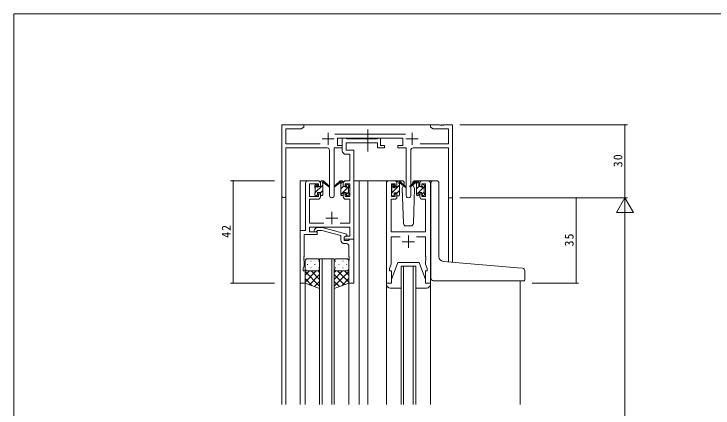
# Model space of a CAD drawing. Units: millimetres on the paper. Extents: x -420 to 373, y -297 to 267.
# Drawn here: x -417.7 to -131.1, y 102.7 to 264.4 of the extents above; entities that cross this region are included whole.
import ezdxf

# ---------------------------------------------------------------- set-up
doc = ezdxf.new("R2010")
doc.units = ezdxf.units.MM
doc.linetypes.add('CHAIN2', pattern=[12, 9, -1, 1, -1])
for name, color, linetype, lineweight in [('0-1_YKK_ZWAK', 7, 'Continuous', 9), ('0-3_YKK_12', 2, 'Continuous', 9), ('0-4_YKK_D', 6, 'Continuous', 9), ('0-6_YKK_13', 4, 'Continuous', 9), ('0-7_YKK_11', 7, 'Continuous', 9)]:
    doc.layers.add(name, color=color, linetype=linetype, lineweight=lineweight)
doc.styles.add('ＭＳ ゴシック', font='')
doc.styles.get('ＭＳ ゴシック').set_extended_font_data('MS Gothic')

msp = doc.modelspace()

# ---------------------------------------------------------------- linework, layer by layer
at = {"layer": '0-1_YKK_ZWAK'}
for p in [(-417.7, -260.6), (352.3, 264.4)]:
    msp.add_line(p, (-417.7, 264.4), dxfattribs=at)
at = {"layer": '0-3_YKK_12'}
for p, q in [((-299.358, 218.942), (-246.358, 218.942)), ((-300.36, 195.942), (-300.36, 104.192)), ((-295.358, 195.942), (-300.36, 195.942)), ((-278.358, 195.942), (-272.658, 195.942)), ((-276.158, 195.942), (-276.158, 104.192)), ((-272.658, 195.942), (-263.958, 195.942)), ((-272.658, 195.942), (-272.658, 104.192)), ((-247.958, 195.942), (-245.718, 195.942)), ((-307.858, 104.192), (-307.858, 189.757)), ((-306.228, 104.192), (-306.228, 189.757)), ((-239.463, 162.673), (-239.488, 188.942)), ((-237.858, 188.942), (-239.488, 188.942)), ((-237.858, 188.942), (-237.858, 162.532)), ((-292.36, 163.942), (-286.36, 163.942)), ((-292.36, 104.192), (-292.36, 163.942)), ((-291.36, 163.942), (-291.36, 104.192)), ((-287.36, 104.192), (-287.36, 163.942)), ((-286.36, 163.942), (-286.36, 104.192)), ((-292.364, 104.192), (-292.364, 160.942)), ((-258.958, 160.942), (-252.958, 160.942)), ((-258.958, 104.192), (-258.958, 160.942)), ((-257.958, 160.942), (-257.958, 104.192)), ((-253.958, 104.192), (-253.958, 160.942)), ((-252.958, 160.942), (-252.958, 104.192)), ((-210.158, 154.927), (-210.158, 104.192)), ((-298.358, 154.442), (-298.358, 104.192)), ((-280.36, 154.442), (-280.36, 104.192)), ((-264.958, 153.356), (-264.958, 104.192)), ((-246.958, 153.356), (-246.958, 104.192))]:
    msp.add_line(p, q, dxfattribs=at)
at = {"layer": '0-4_YKK_D'}
for p, q in [((-234.858, 218.942), (-166.158, 218.942)), ((-167.158, 188.942), (-167.158, 218.942)), ((-310.866, 195.942), (-328.858, 195.942)), ((-327.858, 153.942), (-327.858, 195.942)), ((-234.858, 188.942), (-166.158, 188.942)), ((-205.256, 188.942), (-166.158, 188.942)), ((-205.256, 188.942), (-186.158, 188.942)), ((-187.158, 153.942), (-187.158, 188.942)), ((-167.158, 188.942), (-170.658, 182.88)), ((-167.158, 188.942), (-163.658, 182.88)), ((-167.158, 188.942), (-167.158, 176.818)), ((-170.658, 182.88), (-163.658, 182.88)), ((-167.158, 181.942), (-167.158, -154.058)), ((-310.866, 153.942), (-328.858, 153.942)), ((-205.256, 153.942), (-186.158, 153.942))]:
    msp.add_line(p, q, dxfattribs=at)
for centre, start, end in [((-167.158, 218.942), 90, 270), ((-167.158, 218.942), 270, 90), ((-327.858, 195.942), 90, 270), ((-327.858, 195.942), 270, 90), ((-187.158, 188.942), 90, 270), ((-187.158, 188.942), 270, 90), ((-327.858, 153.942), 90, 270), ((-327.858, 153.942), 270, 90), ((-187.158, 153.942), 90, 270), ((-187.158, 153.942), 270, 90)]:
    msp.add_arc(centre, 0.106, start, end, dxfattribs=at)
at = {"layer": '0-6_YKK_13', "linetype": 'CHAIN2'}
msp.add_line((-272.66, 208.012), (-272.66, 218), dxfattribs=at)
at = {"layer": '0-6_YKK_13'}
for p, q in [((-292.059, 195.431), (-291.547, 195.942)), ((-292.059, 193.542), (-292.059, 195.642)), ((-291.759, 195.942), (-290.968, 195.942)), ((-291.059, 195.442), (-291.059, 195.942)), ((-290.775, 195.872), (-288.592, 193.824)), ((-288.625, 193.479), (-290.765, 195.176)), ((-283.941, 195.872), (-286.124, 193.824)), ((-286.091, 193.479), (-283.951, 195.176)), ((-282.958, 195.942), (-283.748, 195.942)), ((-283.658, 195.442), (-283.658, 195.942)), ((-283.658, 194.851), (-282.705, 195.804)), ((-282.658, 193.542), (-282.658, 195.642)), ((-258.671, 195.942), (-261.658, 195.942)), ((-260.658, 195.401), (-260.316, 195.742)), ((-260.658, 193.342), (-260.658, 195.442)), ((-260.358, 195.742), (-259.567, 195.742)), ((-259.658, 195.242), (-259.658, 195.742)), ((-259.374, 195.672), (-257.191, 193.624)), ((-257.224, 193.279), (-259.364, 194.976)), ((-257.672, 194.977), (-257.653, 194.442)), ((-252.911, 195.872), (-255.094, 193.824)), ((-255.061, 193.479), (-252.921, 195.176)), ((-254.263, 194.442), (-254.244, 194.977)), ((-250.258, 195.942), (-253.245, 195.942)), ((-251.928, 195.942), (-252.718, 195.942)), ((-252.628, 195.442), (-252.628, 195.942)), ((-252.628, 194.851), (-251.675, 195.804)), ((-251.628, 193.542), (-251.628, 195.642)), ((-245.756, 195.942), (-244.456, 195.942)), ((-243.456, 164.854), (-243.456, 194.942)), ((-294.359, 193.242), (-294.359, 193.842)), ((-294.337, 193.152), (-293.259, 194.23)), ((-294.271, 194.054), (-293.771, 194.554)), ((-294.159, 191.085), (-291.059, 194.185)), ((-294.159, 190.942), (-294.159, 193.042)), ((-293.259, 194.342), (-293.259, 194.003)), ((-292.798, 193.542), (-292.059, 193.542)), ((-291.059, 190.242), (-291.059, 194.842)), ((-283.658, 190.242), (-283.658, 194.842)), ((-283.658, 190.361), (-280.358, 193.661)), ((-283.658, 192.606), (-282.658, 193.606)), ((-281.919, 193.542), (-282.658, 193.542)), ((-281.458, 194.342), (-281.458, 194.003)), ((-280.446, 194.054), (-280.946, 194.554)), ((-280.558, 190.942), (-280.558, 193.042)), ((-280.358, 193.242), (-280.358, 193.842)), ((-262.958, 193.101), (-261.862, 194.196)), ((-262.958, 193.042), (-262.958, 193.642)), ((-262.87, 193.854), (-262.37, 194.354)), ((-262.758, 191.056), (-259.658, 194.156)), ((-262.758, 190.742), (-262.758, 192.842)), ((-261.858, 194.142), (-261.858, 193.803)), ((-261.397, 193.342), (-260.658, 193.342)), ((-259.658, 190.042), (-259.658, 194.642)), ((-258.058, 193.741), (-258.501, 192.975)), ((-258.501, 192.975), (-257.992, 178.407)), ((-257.653, 194.442), (-257.872, 194.063)), ((-254.114, 194.184), (-254.263, 194.442)), ((-253.416, 192.975), (-254.114, 194.184)), ((-253.924, 178.407), (-253.416, 192.975)), ((-252.628, 190.242), (-252.628, 194.842)), ((-252.628, 190.361), (-249.328, 193.661)), ((-252.628, 192.606), (-251.628, 193.606)), ((-250.889, 193.542), (-251.628, 193.542)), ((-250.428, 194.342), (-250.428, 194.003)), ((-249.416, 194.054), (-249.916, 194.554)), ((-249.528, 190.942), (-249.528, 193.042)), ((-249.328, 193.242), (-249.328, 193.842)), ((-294.359, 190.242), (-294.359, 190.742)), ((-293.559, 189.942), (-294.059, 189.942)), ((-293.259, 191.142), (-292.059, 191.142)), ((-293.259, 191.142), (-293.259, 190.242)), ((-292.059, 190.94), (-291.059, 191.94)), ((-292.059, 191.142), (-292.059, 190.242)), ((-291.359, 189.942), (-291.759, 189.942)), ((-283.358, 189.942), (-282.958, 189.942)), ((-282.658, 191.142), (-282.658, 190.242)), ((-281.458, 191.142), (-282.658, 191.142)), ((-281.458, 190.316), (-280.558, 191.216)), ((-281.458, 191.142), (-281.458, 190.242)), ((-281.158, 189.942), (-280.658, 189.942)), ((-280.358, 190.242), (-280.358, 190.742)), ((-262.958, 190.042), (-262.958, 190.542)), ((-262.158, 189.742), (-262.658, 189.742)), ((-261.858, 190.942), (-260.658, 190.942)), ((-261.858, 190.942), (-261.858, 190.042)), ((-260.658, 190.91), (-259.658, 191.91)), ((-260.658, 190.942), (-260.658, 190.042)), ((-259.958, 189.742), (-260.358, 189.742)), ((-252.328, 189.942), (-251.928, 189.942)), ((-251.628, 191.142), (-251.628, 190.242)), ((-250.428, 191.142), (-251.628, 191.142)), ((-250.428, 190.316), (-249.528, 191.216)), ((-250.428, 191.142), (-250.428, 190.242)), ((-250.128, 189.942), (-249.628, 189.942)), ((-249.328, 190.242), (-249.328, 190.742)), ((-256.992, 177.442), (-254.924, 177.442)), ((-293.36, 163.942), (-297.36, 163.942)), ((-285.362, 163.942), (-281.362, 163.942)), ((-298.36, 162.942), (-298.36, 159.942)), ((-297.44, 161.579), (-297.24, 161.579)), ((-296.025, 162.994), (-295.825, 162.994)), ((-294.41, 161.579), (-294.21, 161.579)), ((-292.995, 162.994), (-292.795, 162.994)), ((-292.36, 159.942), (-292.36, 162.942)), ((-286.362, 159.942), (-286.362, 162.942)), ((-285.727, 162.994), (-285.927, 162.994)), ((-284.312, 161.579), (-284.512, 161.579)), ((-282.697, 162.994), (-282.897, 162.994)), ((-281.282, 161.579), (-281.482, 161.579)), ((-280.362, 162.942), (-280.362, 159.942)), ((-262.958, 155.442), (-260.358, 162.442)), ((-260.358, 162.442), (-251.558, 162.442)), ((-248.958, 155.442), (-251.558, 162.442)), ((-246.958, 160.927), (-246.958, 161.742)), ((-211.168, 160.197), (-241.63, 162.862)), ((-298.36, 153.942), (-298.36, 159.942)), ((-293.74, 158.943), (-298.36, 154.322)), ((-296.568, 158.942), (-298.36, 157.151)), ((-298.36, 158.674), (-292.36, 152.674)), ((-297.36, 158.942), (-293.76, 158.942)), ((-296.96, 158.942), (-293.36, 158.942)), ((-296.025, 160.164), (-295.825, 160.164)), ((-295.8, 158.942), (-292.36, 155.503)), ((-293.028, 158.999), (-292.36, 158.331)), ((-292.995, 160.164), (-292.795, 160.164)), ((-292.36, 160.164), (-292.36, 151.799)), ((-286.362, 160.164), (-286.362, 151.799)), ((-285.694, 158.999), (-286.362, 158.331)), ((-282.922, 158.942), (-286.362, 155.503)), ((-280.362, 158.674), (-286.362, 152.674)), ((-285.727, 160.164), (-285.927, 160.164)), ((-281.762, 158.942), (-285.362, 158.942)), ((-284.982, 158.943), (-280.362, 154.322)), ((-281.362, 158.942), (-284.962, 158.942)), ((-282.697, 160.164), (-282.897, 160.164)), ((-282.153, 158.942), (-280.362, 157.151)), ((-280.362, 153.942), (-280.362, 159.942)), ((-209.168, 160.022), (-211.168, 160.197)), ((-208.256, 155.242), (-208.256, 159.026)), ((-298.36, 155.846), (-295.399, 152.885)), ((-292.36, 157.494), (-296.556, 153.298)), ((-286.362, 157.494), (-282.166, 153.298)), ((-280.362, 155.846), (-283.322, 152.885)), ((-262.958, 153.942), (-262.958, 155.442)), ((-248.958, 155.442), (-248.958, 153.942)), ((-245.756, 154.942), (-208.556, 154.942)), ((-292.36, 151.799), (-298.36, 153.942)), ((-292.36, 154.665), (-294.472, 152.554)), ((-286.362, 154.665), (-284.25, 152.554)), ((-286.362, 151.799), (-280.362, 153.942)), ((-264.958, 153.942), (-262.958, 153.942)), ((-264.958, 153.442), (-264.958, 153.942)), ((-258.958, 151.942), (-263.458, 151.942)), ((-248.458, 151.942), (-252.958, 151.942)), ((-248.958, 153.942), (-246.958, 153.942)), ((-246.958, 153.942), (-246.958, 153.442))]:
    msp.add_line(p, q, dxfattribs=at)
msp.add_lwpolyline([(-246.756, 155.942), (-246.756, 163.31), (-246.756, 194.942)], dxfattribs=at)
for centre, radius, start, end in [((-291.759, 195.642), 0.3, 90, 180), ((-291.059, 195.242), 0.2, 20.88332, 233.1301), ((-291.359, 194.842), 0.3, 0, 53.1301), ((-290.968, 195.642), 0.3, 49.8974, 90), ((-290.591, 195.42), 0.3, 200.88332, 234.62001), ((-284.125, 195.42), 0.3, 305.37997, 339.11667), ((-283.748, 195.642), 0.3, 90, 130.10258), ((-283.658, 195.242), 0.2, 306.86989, 159.11667), ((-283.358, 194.842), 0.3, 126.86989, 180), ((-282.958, 195.642), 0.3, 0, 90), ((-260.358, 195.442), 0.3, 90, 180), ((-259.658, 195.042), 0.2, 20.88332, 233.1301), ((-259.567, 195.442), 0.3, 49.8974, 90), ((-259.19, 195.22), 0.3, 200.88332, 234.62001), ((-258.671, 194.942), 1, 2, 90), ((-253.245, 194.942), 1, 90, 178), ((-253.095, 195.42), 0.3, 305.37997, 339.11667), ((-252.718, 195.642), 0.3, 90, 130.10258), ((-252.628, 195.242), 0.2, 306.86989, 159.11667), ((-252.328, 194.842), 0.3, 126.86989, 180), ((-251.928, 195.642), 0.3, 0, 90), ((-245.756, 194.942), 1, 90, 180), ((-244.456, 194.942), 1, 0, 90), ((-294.059, 193.842), 0.3, 135, 180), ((-294.159, 193.242), 0.2, 180, 270), ((-293.559, 194.342), 0.3, 0, 135), ((-293.259, 193.542), 0.25, 123.05573, 326.94426), ((-293.559, 194.003), 0.3, 303.05573, 0), ((-292.798, 193.242), 0.3, 90, 146.94426), ((-288.509, 193.642), 0.2, 234.62001, 114.62001), ((-286.207, 193.642), 0.2, 65.37997, 305.37997), ((-281.919, 193.242), 0.3, 33.05573, 90), ((-281.458, 193.542), 0.25, 213.05573, 56.94426), ((-281.158, 194.342), 0.3, 45, 180), ((-281.158, 194.003), 0.3, 180, 236.94426), ((-280.558, 193.242), 0.2, 270, 0), ((-280.658, 193.842), 0.3, 0, 45), ((-262.658, 193.642), 0.3, 135, 180), ((-262.758, 193.042), 0.2, 180, 270), ((-262.158, 194.142), 0.3, 0, 135), ((-261.858, 193.342), 0.25, 123.05573, 326.94426), ((-262.158, 193.803), 0.3, 303.05573, 0), ((-261.397, 193.042), 0.3, 90, 146.94426), ((-259.958, 194.642), 0.3, 0, 53.1301), ((-257.108, 193.442), 0.2, 234.62001, 114.62001), ((-255.177, 193.642), 0.2, 65.37997, 305.37997), ((-250.889, 193.242), 0.3, 33.05573, 90), ((-250.428, 193.542), 0.25, 213.05573, 56.94426), ((-250.128, 194.342), 0.3, 45, 180), ((-250.128, 194.003), 0.3, 180, 236.94426), ((-249.528, 193.242), 0.2, 270, 0), ((-249.628, 193.842), 0.3, 0, 45), ((-294.159, 190.742), 0.2, 90, 180), ((-294.059, 190.242), 0.3, 180, 270), ((-293.559, 190.242), 0.3, 270, 0), ((-291.759, 190.242), 0.3, 180, 270), ((-291.359, 190.242), 0.3, 270, 0), ((-283.358, 190.242), 0.3, 180, 270), ((-282.958, 190.242), 0.3, 270, 0), ((-281.158, 190.242), 0.3, 180, 270), ((-280.658, 190.242), 0.3, 270, 0), ((-280.558, 190.742), 0.2, 0, 90), ((-262.758, 190.542), 0.2, 90, 180), ((-262.658, 190.042), 0.3, 180, 270), ((-262.158, 190.042), 0.3, 270, 0), ((-260.358, 190.042), 0.3, 180, 270), ((-259.958, 190.042), 0.3, 270, 0), ((-252.328, 190.242), 0.3, 180, 270), ((-251.928, 190.242), 0.3, 270, 0), ((-250.128, 190.242), 0.3, 180, 270), ((-249.628, 190.242), 0.3, 270, 0), ((-249.528, 190.742), 0.2, 0, 90), ((-256.992, 178.442), 1, 182, 270), ((-254.924, 178.442), 1, 270, 358), ((-297.36, 162.942), 1, 90, 180), ((-293.36, 162.942), 1, 0, 90), ((-285.362, 162.942), 1, 90, 180), ((-281.362, 162.942), 1, 0, 90), ((-241.456, 164.854), 2, 180, 264.99998), ((-297.36, 159.942), 1, 180, 270), ((-297.36, 159.942), 1, 180, 270), ((-293.36, 159.942), 1, 270, 0), ((-293.36, 159.942), 1, 270, 0), ((-285.362, 159.942), 1, 180, 270), ((-285.362, 159.942), 1, 180, 270), ((-281.362, 159.942), 1, 270, 0), ((-281.362, 159.942), 1, 270, 0), ((-209.256, 159.026), 1, 0, 85), ((-245.756, 155.942), 1, 180, 224.427), ((-245.756, 155.942), 1, 224.427, 270), ((-208.556, 155.242), 0.3, 270, 0), ((-263.458, 153.442), 1.5, 180, 270), ((-248.458, 153.442), 1.5, 270, 0)]:
    msp.add_arc(centre, radius, start, end, dxfattribs=at)
at = {"layer": '0-7_YKK_11'}
for p, q in [((-288.858, 215.642), (-288.858, 210.642)), ((-257.156, 215.072), (-286.166, 215.072)), ((-254.458, 215.642), (-254.458, 210.642)), ((-291.358, 213.142), (-286.358, 213.142)), ((-256.958, 213.142), (-251.958, 213.142)), ((-288.308, 208.442), (-288.308, 189.892)), ((-255.008, 189.892), (-255.008, 208.442)), ((-293.058, 195.942), (-297.158, 195.942)), ((-263.958, 195.942), (-261.658, 195.942)), ((-250.258, 195.942), (-247.958, 195.942)), ((-289.858, 180.642), (-284.858, 180.642)), ((-287.358, 183.142), (-287.358, 178.142)), ((-255.958, 173.442), (-255.958, 168.442)), ((-281.36, 170.142), (-282.16, 170.142)), ((-258.458, 170.942), (-253.458, 170.942))]:
    msp.add_line(p, q, dxfattribs=at)
for points in [[(-292.209, 211.072), (-306.228, 211.072), (-306.228, 217.312), (-299.949, 217.312), (-298.858, 217.942), (-298.858, 218.942), (-307.858, 218.942), (-307.858, 189.757)], [(-254.008, 209.442), (-239.488, 209.442), (-239.488, 188.942), (-237.858, 188.942), (-237.858, 218.942), (-241.4, 218.942), (-241.583, 218.822), (-242.133, 218.822), (-242.316, 218.942), (-242.4, 218.942), (-242.583, 218.822), (-243.133, 218.822), (-243.316, 218.942), (-246.858, 218.942), (-246.858, 217.942), (-245.767, 217.312), (-239.488, 217.312), (-239.488, 211.072), (-251.108, 211.072)], [(-298.158, 194.942), (-298.158, 175.572), (-300.358, 175.572), (-300.358, 153.942), (-298.358, 153.942), (-298.358, 158.942), (-299.058, 158.942), (-299.058, 159.942), (-298.728, 160.849), (-298.728, 162.984), (-298.848, 163.167), (-298.848, 163.717), (-298.728, 163.901), (-298.728, 163.984), (-298.848, 164.167), (-298.848, 164.717), (-298.728, 164.901), (-298.728, 173.942), (-293.358, 173.942), (-293.358, 174.942), (-296.528, 174.942), (-296.528, 176.942), (-279.988, 176.942), (-279.988, 173.242), (-281.492, 173.242), (-282.358, 172.742), (-282.358, 171.942), (-278.358, 171.942), (-278.358, 195.942), (-278.358, 208.442), (-281.428, 208.442), (-281.428, 211.512), (-268.658, 211.512), (-268.658, 209.442), (-265.758, 209.442), (-265.758, 210.442), (-267.458, 210.442), (-267.458, 213.442), (-268.358, 213.442), (-268.633, 213.262)], [(-286.408, 189.892), (-286.408, 209.442), (-283.058, 209.442), (-283.058, 210.442), (-285.058, 210.442), (-285.058, 213.442), (-258.258, 213.442), (-258.258, 210.442), (-260.258, 210.442), (-260.258, 209.442), (-256.908, 209.442), (-256.908, 189.892)], [(-268.633, 213.262), (-268.816, 213.142), (-281.27, 213.142), (-281.453, 213.262), (-281.728, 213.442), (-283.058, 213.442), (-283.058, 208.312)], [(-306.228, 189.757), (-306.228, 209.442), (-289.308, 209.442)], [(-281.558, 206.812), (-279.988, 206.812), (-279.988, 195.942), (-281.658, 195.942)], [(-292.058, 189.342), (-292.058, 190.642), (-292.858, 190.642), (-292.858, 189.542), (-296.528, 189.542), (-296.528, 194.742), (-292.858, 194.742), (-292.858, 193.642), (-292.058, 193.642), (-292.058, 194.942)], [(-282.658, 194.942), (-282.658, 193.642), (-281.858, 193.642), (-281.858, 194.742), (-279.988, 194.742), (-279.988, 189.542), (-281.858, 189.542), (-281.858, 190.642), (-282.658, 190.642), (-282.658, 189.342)], [(-259.309, 173.012), (-263.028, 173.012), (-263.028, 161.673), (-263.658, 159.942), (-263.658, 158.942), (-262.958, 158.942), (-262.958, 153.942), (-264.958, 153.942), (-264.958, 194.942)], [(-260.658, 194.942), (-260.658, 193.642), (-261.458, 193.642), (-261.458, 194.742), (-262.958, 194.742), (-262.958, 189.542), (-261.458, 189.542), (-261.458, 190.642), (-260.658, 190.642), (-260.658, 189.342)], [(-246.958, 194.942), (-246.958, 153.942), (-248.958, 153.942), (-248.958, 158.942), (-248.258, 158.942), (-248.258, 159.942), (-248.888, 161.673), (-248.888, 162.984), (-248.768, 163.167), (-248.768, 163.717), (-248.888, 163.9), (-248.888, 163.984), (-248.768, 164.167), (-248.768, 164.717), (-248.888, 164.9), (-248.888, 173.012), (-252.608, 173.012)], [(-251.258, 189.342), (-251.258, 190.642), (-250.458, 190.642), (-250.458, 189.542), (-248.958, 189.542), (-248.958, 194.742), (-250.458, 194.742), (-250.458, 193.642), (-251.258, 193.642), (-251.258, 194.942)], [(-290.709, 178.572), (-296.528, 178.572), (-296.528, 188.342), (-293.058, 188.342)], [(-281.658, 188.342), (-279.988, 188.342), (-279.988, 178.572), (-284.008, 178.572)], [(-261.658, 188.342), (-263.028, 188.342), (-263.028, 174.942), (-248.888, 174.942), (-248.888, 188.342), (-250.258, 188.342)], [(-294.484, 175.967), (-293.708, 176.742), (-291.263, 176.742), (-281.16, 174.035), (-281.16, 173.435), (-282.36, 172.742), (-282.36, 171.442), (-280.56, 171.442), (-280.36, 171.642), (-280.06, 171.942), (-278.36, 171.942)], [(-283.66, 171.642), (-283.66, 173.463), (-291.421, 175.542), (-293.211, 175.542), (-293.636, 175.118)], [(-278.36, 171.942), (-278.36, 153.942), (-280.36, 153.942), (-280.36, 162.984), (-280.24, 163.167), (-280.24, 163.717), (-280.36, 163.901), (-280.36, 163.984), (-280.24, 164.167), (-280.24, 164.717), (-280.36, 164.901), (-280.36, 169.142)]]:
    msp.add_lwpolyline(points, dxfattribs=at)
for centre, radius, start, end in [((-289.308, 208.442), 1, 0, 89.99998), ((-254.008, 208.442), 1, 90, 179.99998), ((-281.558, 208.312), 1.5, 180, 269.99998), ((-297.158, 194.942), 1, 90, 179.99998), ((-293.058, 194.942), 1, 0, 89.99998), ((-281.658, 194.942), 1, 90, 179.99998), ((-263.958, 194.942), 1, 90, 179.99998), ((-261.658, 194.942), 1, 0, 89.99998), ((-250.258, 194.942), 1, 90, 179.99998), ((-247.958, 194.942), 1, 0, 89.99998), ((-307.043, 189.757), 0.815, 179.99998, 0), ((-293.058, 189.342), 1, 270, 359.99998), ((-287.358, 189.892), 0.95, 179.99998, 0), ((-281.658, 189.342), 1, 180, 269.99998), ((-261.658, 189.342), 1, 270, 359.99998), ((-255.958, 189.892), 0.95, 179.99998, 0), ((-250.258, 189.342), 1, 180, 269.99998), ((-294.06, 175.542), 0.6, 134.99998, 315), ((-282.16, 171.642), 1.5, 180, 269.99998), ((-281.36, 169.142), 1, 0, 89.99998)]:
    msp.add_arc(centre, radius, start, end, dxfattribs=at)

# ---------------------------------------------------------------- texts
at = {"layer": '0-4_YKK_D', "color": 3, "char_height": 3.666, "attachment_point": 7, "rotation": 90, "style": 'ＭＳ ゴシック'}
for s, insert in [('\\T1.21;\\W0.95;30', (-168.158, 201.542)), ('\\T1.21;\\W0.95;42', (-328.858, 172.542)), ('\\T1.21;\\W0.95;35', (-188.158, 169.042))]:
    msp.add_mtext(s, dxfattribs=dict(at, insert=insert))

doc.saveas('drawing.dxf')
